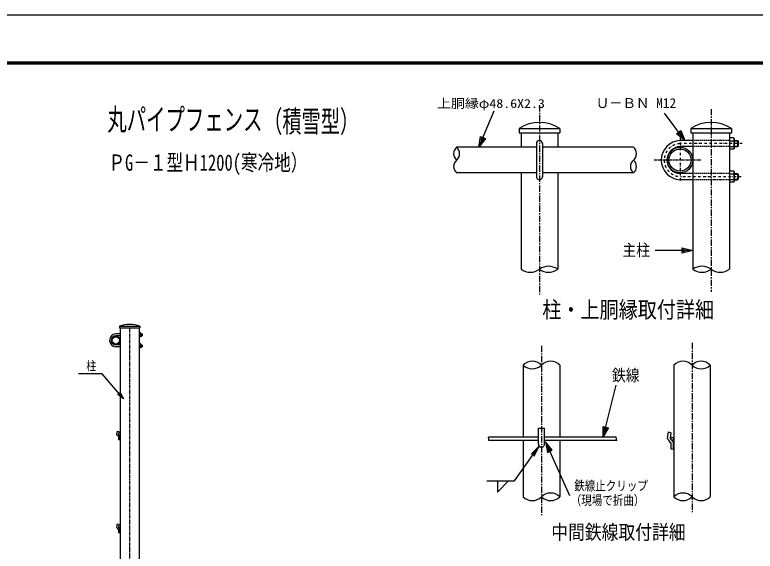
# Model space of a CAD drawing. Units: millimetres, scale not verified. Extents: x -4455 to 4455, y -3150 to 3150.
# Drawn here: x -678 to 2274, y 1013 to 3150 of the extents above; entities that cross this region are included whole.
import ezdxf
from ezdxf.enums import TextEntityAlignment as Align

# ---------------------------------------------------------------- set-up
doc = ezdxf.new("R2010")
doc.units = ezdxf.units.MM
doc.header["$LTSCALE"] = 20
for name, pattern in [('USER1', [1.125, 0.75, -0.125, 0.125, -0.125]), ('USER2', [0.375, 0.25, -0.125]), ('USER4', [2, 1.25, -0.25, 0.25, -0.25]), ('USER5', [1.01, 0.5, -0.25, 0.01, -0.25])]:
    doc.linetypes.add(name, pattern=pattern)
doc.layers.add('0-0_10', color=4, linetype='Continuous')
for name, color, linetype, lineweight in [('0-1_1', 7, 'Continuous', 25), ('0-2_0', 7, 'Continuous', 25), ('0-4_EXTCNT-L', 2, 'Continuous', 25), ('0-7_WAKU', 7, 'Continuous', 25)]:
    doc.layers.add(name, color=color, linetype=linetype, lineweight=lineweight)
doc.styles.add('ＭＳ ゴシック', font='')
doc.styles.get('ＭＳ ゴシック').set_extended_font_data('MS Gothic')

# ---------------------------------------------------------------- blocks, each defined once
blk = doc.blocks.new('C52')
at = {"layer": '0-1_1', "color": 4}
blk.add_line((18778.7, 34280.4), (19470.5, 37042.5), dxfattribs=at)
blk.add_lwpolyline([(19050.6, 34789.6), (18778.7, 34280.4), (18779, 34857.6)], close=True, dxfattribs=at)
blk.add_lwpolyline([(18982.7, 34806.6), (18846.7, 34552), (18846.9, 34840.6)], dxfattribs=at)
blk = doc.blocks.new('C54')
at = {"layer": '0-1_1', "color": 4}
blk.add_line((30889.1, 37390.3), (31690.8, 39323.4), dxfattribs=at)
blk.add_lwpolyline([(31232.9, 37854), (30889.1, 37390.3), (30974.3, 37961.2)], close=True, dxfattribs=at)
blk.add_lwpolyline([(31168.3, 37880.8), (30996.3, 37648.9), (31038.9, 37934.4)], dxfattribs=at)
blk = doc.blocks.new('C55')
at = {"layer": '0-1_1', "color": 4}
blk.add_line((44336.5, 37750.3), (43250.4, 39198.8), dxfattribs=at)
blk.add_lwpolyline([(44112.6, 38282.3), (44336.5, 37750.3), (43888.5, 38114.4)], close=True, dxfattribs=at)
blk.add_lwpolyline([(44056.6, 38240.3), (44168.5, 37974.3), (43944.5, 38156.3)], dxfattribs=at)
blk = doc.blocks.new('C56')
at = {"layer": '0-1_1', "color": 4}
blk.add_line((44756.8, 31910.3), (42756.8, 31910.3), dxfattribs=at)
blk.add_lwpolyline([(44196.8, 32050.3), (44756.8, 31910.3), (44196.8, 31770.3)], close=True, dxfattribs=at)
blk.add_lwpolyline([(44196.8, 31980.3), (44476.8, 31910.3), (44196.8, 31840.3)], dxfattribs=at)
blk = doc.blocks.new('C53')
at = {"layer": '0-1_1', "color": 4}
blk.add_line((20884.6, 33807.2), (19601.4, 30951), dxfattribs=at)
blk.add_lwpolyline([(20527.4, 33353.8), (20884.6, 33807.2), (20782.8, 33239)], close=True, dxfattribs=at)
blk.add_lwpolyline([(20591.2, 33325.1), (20769.8, 33551.8), (20719, 33267.7)], dxfattribs=at)
blk = doc.blocks.new('DARROWS')
at = {"layer": '0-2_0', "color": 2}
blk.add_line((0, 0), (-19.982, 0), dxfattribs=at)
blk.add_lwpolyline([(-20, -3.333), (0, 0), (-20, 3.333)], dxfattribs=at)

msp = doc.modelspace()

# ---------------------------------------------------------------- linework, layer by layer
at = {"layer": '0-1_1', "color": 4, "linetype": 'USER4'}
for p, q in [((1413.36, 2789.7), (1413.36, 2035.58)), ((2097.96, 2774.66), (2097.96, 2045.99)), ((1421.81, 1831.27), (1421.81, 1152.39)), ((2021.81, 1842.97), (2021.81, 1163.09))]:
    msp.add_line(p, q, dxfattribs=at)
at = {"layer": '0-1_1'}
for p, q in [((1332.36, 2697.19), (1494.36, 2697.19)), ((1332.36, 2697.19), (1332.36, 2679.19)), ((1494.36, 2697.19), (1494.36, 2679.19)), ((2016.96, 2697.19), (2016.96, 2679.19)), ((1332.36, 2679.19), (1494.36, 2679.19)), ((1340.46, 2679.19), (1340.46, 2622.19)), ((1486.26, 2679.19), (1486.26, 2622.19)), ((2016.96, 2679.19), (2178.96, 2679.19)), ((2025.06, 2679.19), (2025.06, 2136.19)), ((2170.86, 2679.19), (2170.86, 2136.19)), ((2188.63, 2659.69), (2170.86, 2659.69)), ((2170.86, 2659.69), (2170.86, 2614.69)), ((2190.36, 2655.94), (2188.63, 2659.69)), ((1401.36, 2637.19), (1401.36, 2505.19)), ((1425.36, 2637.19), (1425.36, 2505.19)), ((2025.06, 2649.19), (1974.06, 2649.19)), ((2170.86, 2648.43), (2188.63, 2648.43)), ((2190.36, 2649.19), (2203.56, 2649.19)), ((2203.56, 2649.19), (2203.56, 2625.19)), ((2203.56, 2649.19), (2205.36, 2647.39)), ((2205.36, 2647.39), (2205.36, 2626.99)), ((1401.36, 2622.19), (1083.36, 2622.19)), ((1788.36, 2622.19), (1425.36, 2622.19)), ((2025.06, 2625.19), (1974.06, 2625.19)), ((2170.86, 2625.95), (2188.63, 2625.95)), ((2190.36, 2625.19), (2203.56, 2625.19)), ((2205.36, 2626.99), (2203.56, 2625.19)), ((1401.36, 2520.19), (1083.36, 2520.19)), ((1340.46, 2520.19), (1340.46, 2136.19)), ((1788.36, 2520.19), (1425.36, 2520.19)), ((1486.26, 2520.19), (1486.26, 2136.19)), ((2025.06, 2517.19), (1974.06, 2517.19)), ((2188.63, 2527.69), (2170.86, 2527.69)), ((2170.86, 2527.69), (2170.86, 2482.69)), ((2170.86, 2516.43), (2188.63, 2516.43)), ((2190.36, 2523.94), (2188.63, 2527.69)), ((2190.36, 2517.19), (2203.56, 2517.19)), ((2203.56, 2517.19), (2203.56, 2493.19)), ((2203.56, 2517.19), (2205.36, 2515.39)), ((2205.36, 2515.39), (2205.36, 2494.99)), ((2025.06, 2493.19), (1974.06, 2493.19)), ((2170.86, 2493.95), (2188.63, 2493.95)), ((2190.36, 2493.19), (2203.56, 2493.19)), ((2203.56, 2493.19), (2205.36, 2494.99)), ((-261.23, 1909.07), (-179.23, 1909.07)), ((-261.23, 1909.07), (-261.23, 1903.07)), ((-261.23, 1903.07), (-179.23, 1903.07)), ((-258.53, 1903.07), (-258.53, 769.22)), ((-181.93, 1903.07), (-181.93, 763.07)), ((-179.23, 1909.07), (-179.23, 1903.07)), ((-258.57, 1879.07), (-275.57, 1879.07)), ((-258.57, 1871.07), (-275.57, 1871.07)), ((-176.04, 1882.57), (-181.97, 1882.57)), ((-181.97, 1878.82), (-176.04, 1878.82)), ((-181.97, 1871.32), (-176.04, 1871.32)), ((-175.47, 1881.32), (-176.04, 1882.57)), ((-175.47, 1879.07), (-171.07, 1879.07)), ((-175.47, 1871.07), (-171.07, 1871.07)), ((-171.07, 1879.07), (-171.07, 1871.07)), ((-171.07, 1879.07), (-170.47, 1878.47)), ((-170.47, 1871.67), (-171.07, 1871.07)), ((-170.47, 1878.47), (-170.47, 1871.67)), ((-258.57, 1835.07), (-275.57, 1835.07)), ((-176.04, 1838.57), (-181.97, 1838.57)), ((-181.97, 1834.82), (-176.04, 1834.82)), ((-175.47, 1837.32), (-176.04, 1838.57)), ((-175.47, 1835.07), (-171.07, 1835.07)), ((-171.07, 1835.07), (-171.07, 1827.07)), ((-171.07, 1835.07), (-170.47, 1834.47)), ((-170.47, 1834.47), (-170.47, 1827.67)), ((-258.57, 1827.07), (-275.57, 1827.07)), ((-181.97, 1827.32), (-176.04, 1827.32)), ((-175.47, 1827.07), (-171.07, 1827.07)), ((-171.07, 1827.07), (-170.47, 1827.67)), ((1348.91, 1754.75), (1348.91, 1466.75)), ((1494.71, 1754.75), (1494.71, 1466.75)), ((1948.91, 1754.75), (1948.91, 1229.75)), ((2094.71, 1754.75), (2094.71, 1229.75)), ((1433.81, 1439.75), (1433.81, 1502.75)), ((1409.81, 1466.75), (1210.61, 1466.75)), ((1409.81, 1454.75), (1211.81, 1454.75)), ((1348.91, 1454.75), (1348.91, 1229.75)), ((1719.62, 1466.75), (1433.81, 1466.75)), ((1721.81, 1454.75), (1433.81, 1454.75)), ((1494.71, 1454.75), (1494.71, 1229.75))]:
    msp.add_line(p, q, dxfattribs=at)
at = {"layer": '0-1_1', "color": 4, "linetype": 'USER5'}
for p, q in [((1974.06, 2661.19), (1974.06, 2481.19)), ((2222.33, 2637.19), (1974.06, 2637.19)), ((2217.75, 2505.19), (1974.06, 2505.19))]:
    msp.add_line(p, q, dxfattribs=at)
at = {"layer": '0-1_1', "linetype": 'USER2'}
for p, q in [((2170.86, 2649.19), (2025.06, 2649.19)), ((2170.86, 2625.19), (2025.06, 2625.19)), ((2170.86, 2517.19), (2025.06, 2517.19)), ((2170.86, 2493.19), (2025.06, 2493.19))]:
    msp.add_line(p, q, dxfattribs=at)
at = {"layer": '0-1_1', "color": 4}
for p, q in [((2190.36, 2647.39), (2205.36, 2647.39)), ((2190.36, 2626.99), (2205.36, 2626.99)), ((2190.36, 2515.39), (2205.36, 2515.39)), ((2190.36, 2494.99), (2205.36, 2494.99)), ((-175.47, 1878.47), (-170.47, 1878.47)), ((-175.47, 1871.67), (-170.47, 1871.67)), ((-175.47, 1834.47), (-170.47, 1834.47)), ((-175.47, 1827.67), (-170.47, 1827.67))]:
    msp.add_line(p, q, dxfattribs=at)
at = {"layer": '0-1_1', "color": 4, "linetype": 'USER1'}
for p, q in [((2057.02, 2571.19), (1871.02, 2571.19)), ((-220.23, 1902.07), (-220.23, 350.07))]:
    msp.add_line(p, q, dxfattribs=at)
at = {"layer": '0-1_1'}
for points in [[(2016.96, 2697.19), (2178.96, 2697.19), (2178.96, 2679.19)], [(2190.36, 2655.94), (2190.36, 2618.44), (2188.63, 2614.69), (2170.86, 2614.69)], [(2190.36, 2523.94), (2190.36, 2486.44), (2188.63, 2482.69), (2170.86, 2482.69)], [(-175.47, 1881.32), (-175.47, 1868.82), (-176.04, 1867.57), (-181.97, 1867.57)], [(-175.47, 1837.32), (-175.47, 1824.82), (-176.04, 1823.57), (-181.97, 1823.57)], [(1409.81, 1439.75), (1409.81, 1502.75), (1433.81, 1502.75)]]:
    msp.add_lwpolyline(points, dxfattribs=at)
at = {"layer": '0-1_1', "color": 4}
for points in [[(-244.53, 1620.04), (-330.23, 1720.07), (-424.73, 1720.07)], [(-260.09, 1643.58), (-253.64, 1630.67), (-265.4, 1639.02)]]:
    msp.add_lwpolyline(points, dxfattribs=at)
msp.add_lwpolyline([(-257.43, 1645.85), (-244.53, 1620.04), (-268.06, 1636.75)], close=True, dxfattribs=at)
at = {"layer": '0-1_1'}
for centre, radius in [((1974.06, 2571.19), 51), ((1974.06, 2571.19), 44.1), ((-275.57, 1853.07), 17), ((-275.57, 1853.07), 14.7), ((1942.91, 1460.75), 6)]:
    msp.add_circle(centre, radius, dxfattribs=at)
for centre, radius, start, end in [((1413.36, 2572.5), 148.69, 56.99119, 123.00881), ((2097.96, 2572.5), 148.69, 56.99119, 123.00881), ((1413.36, 2637.19), 12, 0, 179.99992), ((1977.06, 2571.19), 78, 92.20415, 267.79602), ((2173.22, 2655.94), 17.14, 334.02041, 0), ((2153.02, 2637.19), 37.34, 342.48089, 17.51953), ((1977.06, 2571.19), 54, 93.18465, 266.81534), ((2173.22, 2618.44), 17.14, 0, 25.97959), ((2173.22, 2523.94), 17.14, 334.02041, 0), ((2153.02, 2505.19), 37.34, 342.48089, 17.51953), ((1413.36, 2505.19), 12, 179.99992, 0), ((2173.22, 2486.44), 17.14, 0, 25.97959), ((-274.57, 1853.07), 26, 92.20422, 267.79578), ((-274.57, 1853.07), 18, 93.18472, 266.81528), ((-181.18, 1881.32), 5.71, 334.0202, 360), ((-187.91, 1875.07), 12.45, 342.48083, 17.5195), ((-181.18, 1868.82), 5.71, 360, 25.97979), ((-181.18, 1837.32), 5.71, 334.0202, 360), ((-187.91, 1831.07), 12.45, 342.48083, 17.5195), ((-181.18, 1824.82), 5.71, 360, 25.97979), ((1421.81, 1439.75), 12, 179.99965, 359.99973)]:
    msp.add_arc(centre, radius, start, end, dxfattribs=at)
at = {"layer": '0-1_1', "color": 4, "linetype": 'USER5'}
msp.add_arc((1977.06, 2571.19), 66, 93.18471, 266.81549, dxfattribs=at)
at = {"layer": '0-1_1', "color": 4}
for centre, radius, start, end in [((1104.45, 2596.69), 33.09, 129.59811, 230.40164), ((1062.27, 2596.69), 33.09, 309.59845, 50.40183), ((1767.27, 2596.69), 33.09, 309.59845, 50.40183), ((1104.45, 2545.69), 33.09, 129.59836, 230.40189), ((1809.45, 2545.69), 33.09, 129.59836, 230.40189), ((1767.27, 2545.69), 33.09, 309.59845, 50.40155), ((1376.91, 2185.55), 61.36, 233.55548, 306.44443), ((1449.81, 2086.83), 61.36, 53.55527, 126.44436), ((1449.81, 2185.55), 61.36, 233.55563, 306.44473), ((2061.51, 2086.83), 61.36, 53.55557, 126.44465), ((2061.51, 2185.55), 61.36, 233.55534, 306.44443), ((2134.41, 2185.55), 61.36, 233.55563, 306.44473), ((1385.36, 1717.97), 51.79, 45.26329, 134.73663), ((1385.36, 1791.54), 51.79, 225.26355, 314.73669), ((1458.26, 1717.97), 51.79, 45.26329, 134.73663), ((1985.36, 1717.97), 51.79, 45.26329, 134.73663), ((2058.26, 1717.97), 51.79, 45.26329, 134.73663), ((2058.26, 1791.54), 51.79, 225.26337, 314.73669), ((1037.88, 1443.47), 174.29, 3.71096, 7.67615), ((1230, 1371.2), 498.85, 9.64231, 11.04335), ((1458.26, 1192.97), 51.79, 45.26356, 134.73663), ((1985.36, 1192.97), 51.79, 45.26329, 134.73663), ((1385.36, 1266.54), 51.79, 225.26337, 314.73669), ((1458.26, 1266.54), 51.79, 225.26337, 314.73669), ((1985.36, 1266.54), 51.79, 225.26364, 314.73678), ((2058.26, 1266.54), 51.79, 225.26364, 314.73678)]:
    msp.add_arc(centre, radius, start, end, dxfattribs=at)
at = {"layer": '0-2_0'}
for p, q in [((-264.56, 1469.69), (-264.88, 1457.52)), ((1937, 1444.96), (1928.93, 1454.74)), ((1948.26, 1419.74), (1948.42, 1446.97)), ((1936.9, 1420.63), (1948.26, 1419.74)), ((1937, 1444.96), (1937, 1420.62)), ((-264.56, 1099.69), (-264.88, 1087.52))]:
    msp.add_line(p, q, dxfattribs=at)
for points in [[(-271.12, 1477.92), (-268.47, 1491.48), (-263.75, 1489.41), (-265.23, 1478.22), (-258.83, 1470.54)], [(-264.56, 1469.69), (-268.47, 1474.68), (-271.12, 1477.92)], [(1928.76, 1454.94), (1923.45, 1461.08), (1928.04, 1488.31), (1937.58, 1484.44)], [(1937.58, 1484.44), (1935.22, 1461.97), (1948.42, 1446.97)], [(-264.93, 1457.53), (-259.27, 1456.93), (-258.83, 1470.54)], [(1245.68, 1293.2), (1245.68, 1248.2), (1290.68, 1293.2)], [(-264.56, 1099.69), (-268.47, 1104.68), (-271.12, 1107.92), (-268.47, 1121.48), (-263.75, 1119.41)], [(-263.75, 1119.41), (-265.23, 1108.22), (-258.83, 1100.54)], [(-264.93, 1087.53), (-259.27, 1086.93), (-258.83, 1100.54)]]:
    msp.add_lwpolyline(points, dxfattribs=at)
msp.add_arc((-220.23, 1799.98), 116.54, 69.40146, 110.59854, dxfattribs=at)
at = {"layer": '0-4_EXTCNT-L', "color": 4}
msp.add_lwpolyline([(1204.02, 1293.2), (1314, 1293.2), (1410.81, 1429.67)], dxfattribs=at)
at = {"layer": '0-7_WAKU', "color": 3}
msp.add_lwpolyline([(-4455, 3150), (4455, 3150), (4455, -3150), (-4455, -3150)], close=True, dxfattribs=at)
at = {"layer": '0-7_WAKU'}
for points in [[(-4155, 2962.5), (4155, 2962.5), (4155, -2962.5), (-4155, -2962.5)], [(-4153.13, 2960.62), (4153.12, 2960.62), (4153.12, -2960.63), (-4153.13, -2960.63)], [(-4151.25, 2958.75), (4151.25, 2958.75), (4151.25, -2958.75), (-4151.25, -2958.75)], [(-4149.38, 2956.87), (4149.37, 2956.87), (4149.37, -2956.88), (-4149.38, -2956.88)], [(-4147.5, 2955), (4147.5, 2955), (4147.5, -2955), (-4147.5, -2955)]]:
    msp.add_lwpolyline(points, close=True, dxfattribs=at)

# ---------------------------------------------------------------- block references
at = {"layer": '0-2_0', "yscale": 0.075}
for name, p, xscale in [('C54', (-1144.2, -182.09), 0.075), ('C55', (-1331.7, -182.09), 0.075), ('C56', (-1331.7, -182.09), 0.075), ('C52', (259.38, -1104.28), 0.075), ('C53', (3003.94, -1086.24), -0.075)]:
    msp.add_blockref(name, p, dxfattribs=dict(at, xscale=xscale))
at = {"layer": '0-4_EXTCNT-L', "xscale": 2.25, "yscale": 2.25, "rotation": 54.64837}
msp.add_blockref('DARROWS', (1412.55, 1432.12), dxfattribs=at)

# ---------------------------------------------------------------- texts
at = {"layer": '0-0_10', "style": 'ＭＳ ゴシック'}
for s, height, width, p in [('丸パイプフェンス', 87.21, 0.65, (-309.28, 2663.24)), ('（積雪型）', 86.19, 0.65, (312.37, 2656.19)), ('ＰG－１型Ｈ1200(寒冷地）', 64.65, 0.75, (-304.83, 2509.58))]:
    msp.add_text(s, height=height, dxfattribs=dict(at, width=width)).set_placement(p, align=Align.BOTTOM_LEFT)
at = {"layer": '0-1_1', "color": 4, "style": 'ＭＳ ゴシック'}
for s, height, width, p in [('上胴縁φ48.6X2.3', 35.37, 1.15, (1005.37, 2768.34)), ('主柱', 47.36, 0.85, (1744.4, 2174.72)), ('柱・上胴縁取付詳細', 65.66, 0.85, (1424.8, 1922.54)), ('柱', 36.08, 0.8, (-393.23, 1723.13)), ('鉄線', 47.36, 0.85, (1702.88, 1676.4)), ('中間鉄線取付詳細', 57.73, 0.85, (1460.7, 1042.99))]:
    msp.add_text(s, height=height, dxfattribs=dict(at, width=width)).set_placement(p, align=Align.BOTTOM_LEFT)
msp.add_text('Ｕ－ＢＮ M12', height=39.19, dxfattribs=at).set_placement((1638.16, 2767.03), align=Align.BOTTOM_LEFT)
at = {"layer": '0-4_EXTCNT-L', "color": 4, "style": 'ＭＳ ゴシック', "width": 0.8}
for s, p in [('鉄線止クリップ', (1552.39, 1243.32)), ('（現場で折曲）', (1538.35, 1185.2))]:
    msp.add_text(s, height=38.42, dxfattribs=at).set_placement(p, align=Align.BOTTOM_LEFT)

doc.saveas('drawing.dxf')
